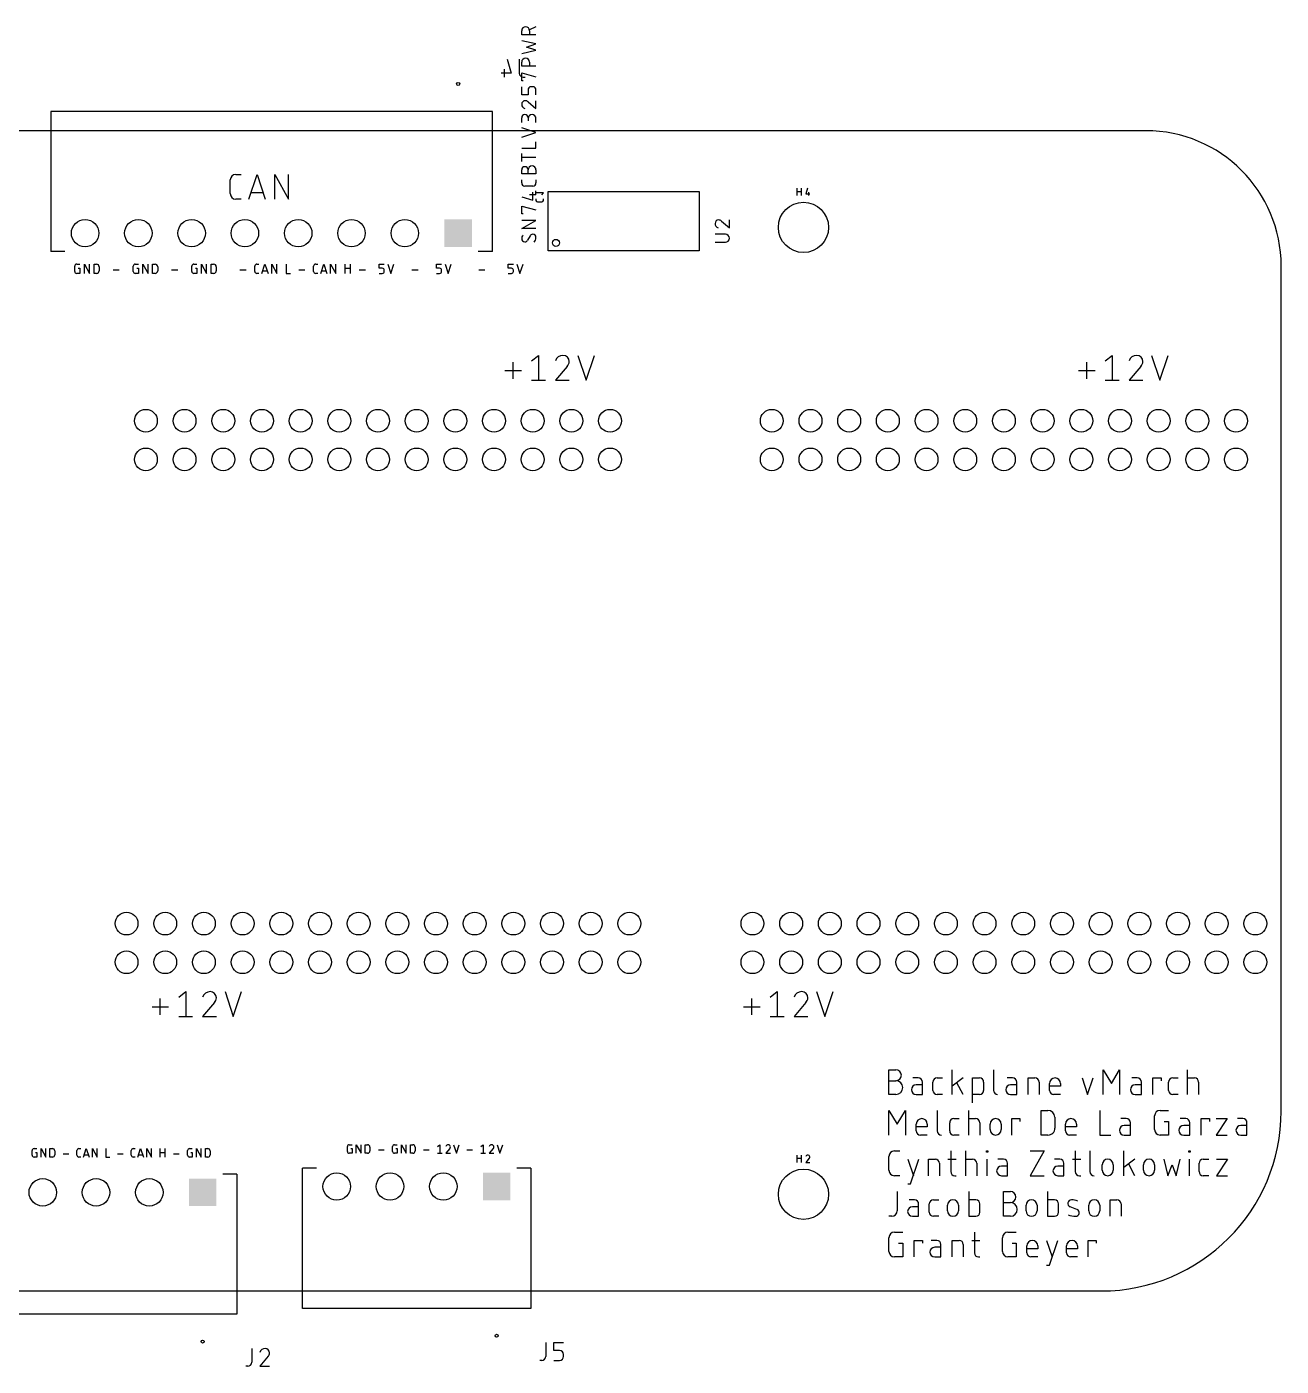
# Model space of a CAD drawing. Extents: x -4 to 139, y -5 to 84.
# Drawn here: x 57 to 139.3, y -4.9 to 83 of the extents above; entities that cross this region are included whole.
import ezdxf

# ---------------------------------------------------------------- set-up
doc = ezdxf.new("R2010")
doc.units = 0
for name, color, linetype in [('17', 110, 'CONTINUOUS'), ('20', 31, 'CONTINUOUS'), ('21', 253, 'CONTINUOUS'), ('22', 253, 'CONTINUOUS'), ('25', 253, 'CONTINUOUS'), ('26', 253, 'CONTINUOUS')]:
    doc.layers.add(name, color=color, linetype=linetype)

# ---------------------------------------------------------------- blocks, each defined once
blk = doc.blocks.new('SQUAREP')
blk.add_solid([(-0.5, -0.5), (0.5, -0.5), (-0.5, 0.5), (0.5, 0.5)])
blk = doc.blocks.new('ROUNDP')
blk.add_circle((0, 0), 0.5)

msp = doc.modelspace()

# ---------------------------------------------------------------- linework, layer by layer
at = {"layer": '20'}
for p, q in [((130.429, 76.2), (9.779, 76.2)), ((139.319, 11.811), (139.319, 67.31)), ((10.795, 0), (127.508, 0))]:
    msp.add_line(p, q, dxfattribs=at)
for centre in [(107.95, 69.85), (107.95, 6.35)]:
    msp.add_circle(centre, 1.651, dxfattribs=at)
for centre, radius, start, end in [((130.429, 67.31), 8.89, 0, 90), ((127.508, 11.811), 11.811, 270, 0)]:
    msp.add_arc(centre, radius, start, end, dxfattribs=at)
at = {"layer": '21'}
for p, q in [((91.194, 68.314), (91.194, 72.214)), ((91.194, 72.214), (101.094, 72.214)), ((101.094, 72.214), (101.094, 68.314)), ((101.094, 68.314), (91.194, 68.314)), ((75.05, -1.142), (75.05, 8.058)), ((75.98, 8.058), (75.05, 8.058)), ((90.05, 8.058), (89.12, 8.058)), ((90.05, 8.058), (90.05, -1.142)), ((70.746, 7.677), (69.816, 7.677)), ((70.746, 7.677), (70.746, -1.523)), ((70.746, -1.523), (55.746, -1.523)), ((90.05, -1.142), (75.05, -1.142))]:
    msp.add_line(p, q, dxfattribs=at)
for centre, radius in [((91.694, 68.834), 0.23), ((68.496, -3.323), 0.1), ((87.8, -2.942), 0.1)]:
    msp.add_circle(centre, radius, dxfattribs=at)
at = {"layer": '22'}
for p, q in [((58.525, 77.469), (58.525, 68.269)), ((87.525, 77.469), (58.525, 77.469)), ((87.525, 68.269), (87.525, 77.469)), ((59.455, 68.269), (58.525, 68.269)), ((87.525, 68.269), (86.595, 68.269))]:
    msp.add_line(p, q, dxfattribs=at)
msp.add_circle((85.275, 79.269), 0.1, dxfattribs=at)
at = {"layer": '25'}
for p, q in [((89.4461, 82.5023), (89.4461, 82.7634)), ((90.3859, 83.0244), (89.9682, 82.8156)), ((89.9682, 82.7634), (89.9682, 82.5023)), ((90.3859, 82.5023), (89.4461, 82.5023)), ((90.3859, 81.8997), (89.4461, 82.1086)), ((89.7594, 81.6909), (90.3859, 81.8997)), ((89.4461, 81.2732), (90.3859, 81.482)), ((90.3859, 81.482), (89.7594, 81.6909)), ((89.4461, 80.4371), (89.4461, 80.6981)), ((90.3859, 80.4371), (89.4461, 80.4371)), ((89.9682, 80.6981), (89.9682, 80.4371)), ((89.4461, 79.4791), (89.4461, 80.0012)), ((89.4461, 80.0012), (90.3859, 79.7401)), ((89.5505, 79.4791), (89.4461, 79.4791)), ((89.4461, 78.5647), (89.4461, 79.0868)), ((89.8638, 78.5647), (89.4461, 78.5647)), ((89.8638, 78.878), (89.8638, 78.5647)), ((90.1771, 79.0868), (90.0726, 79.0868)), ((90.3859, 78.5647), (90.3859, 78.878)), ((89.8638, 78.0941), (90.3859, 77.6503)), ((90.3859, 77.6503), (90.3859, 78.1724)), ((89.4461, 76.7359), (89.4461, 77.0492)), ((89.8638, 77.0492), (89.8638, 76.8403)), ((90.3859, 76.7359), (90.3859, 76.997)), ((90.3859, 76.0826), (89.4461, 76.3958)), ((89.4461, 75.7693), (90.3859, 76.0826)), ((89.4461, 75.0613), (90.3859, 75.0613)), ((90.3859, 75.0613), (90.3859, 75.479)), ((89.4461, 74.1756), (89.4461, 74.6977)), ((90.3859, 74.4367), (89.4461, 74.4367)), ((70.6712, 73.3298), (71.0325, 73.3298)), ((71.5262, 71.7042), (72.0681, 73.3298)), ((72.0681, 73.3298), (72.61, 71.7042)), ((73.2318, 71.7042), (73.2318, 73.3298)), ((73.2318, 73.3298), (74.1349, 71.7042)), ((74.1349, 71.7042), (74.1349, 73.3298)), ((89.4461, 73.3658), (89.4461, 73.6268)), ((90.3859, 73.3658), (89.4461, 73.3658)), ((89.8638, 73.3658), (89.8638, 73.6268)), ((90.3859, 73.6268), (90.3859, 73.3658)), ((70.31, 72.0654), (70.31, 72.9686)), ((89.4461, 72.7664), (89.4461, 72.9753)), ((90.1771, 72.5576), (89.6549, 72.5576)), ((90.1771, 71.6458), (90.1771, 72.1679)), ((90.3859, 72.9753), (90.3859, 72.7664)), ((107.5325, 71.9455), (107.5325, 72.4281)), ((107.5325, 71.9455), (107.5325, 72.4281)), ((107.5325, 72.2136), (107.8006, 72.2136)), ((107.5325, 72.2136), (107.8006, 72.2136)), ((107.8006, 72.4281), (107.8006, 71.9455)), ((107.8006, 72.4281), (107.8006, 71.9455)), ((108.2067, 72.4281), (108.0994, 72.0527)), ((108.2067, 72.4281), (108.0994, 72.0527)), ((108.2871, 72.16), (108.2871, 71.9455)), ((108.2871, 72.16), (108.2871, 71.9455)), ((71.0325, 71.7042), (70.6712, 71.7042)), ((72.4745, 72.1106), (71.6617, 72.1106)), ((89.4461, 71.8546), (90.1771, 71.6458)), ((89.4461, 70.7314), (89.4461, 71.2535)), ((89.4461, 71.2535), (90.3859, 70.9924)), ((89.9682, 72.0112), (90.3859, 72.0112)), ((108.0994, 72.0527), (108.3675, 72.0527)), ((108.0994, 72.0527), (108.3675, 72.0527)), ((89.5505, 70.7314), (89.4461, 70.7314)), ((89.4461, 69.7865), (90.3859, 70.3086)), ((90.3859, 70.3086), (89.4461, 70.3086)), ((90.3859, 69.7865), (89.4461, 69.7865)), ((102.5638, 70.2608), (103.0859, 69.817)), ((103.0859, 69.817), (103.0859, 70.3391)), ((89.9943, 69.2898), (89.8377, 69.0026)), ((102.8248, 69.3942), (102.1461, 69.3942)), ((102.1461, 68.8721), (102.8248, 68.8721)), ((60.0964, 66.9629), (60.0964, 67.3015)), ((60.2319, 67.437), (60.4351, 67.437)), ((60.3335, 67.1661), (60.4351, 67.1661)), ((60.4351, 67.1661), (60.4351, 66.8274)), ((60.7304, 66.8274), (60.7304, 67.437)), ((60.7304, 67.437), (61.0691, 66.8274)), ((61.0691, 66.8274), (61.0691, 67.437)), ((61.3644, 66.8274), (61.3644, 67.437)), ((61.3644, 67.437), (61.5337, 67.437)), ((61.703, 67.2677), (61.703, 66.9967)), ((62.6183, 67.0645), (63.0247, 67.0645)), ((63.9399, 66.9629), (63.9399, 67.3015)), ((64.0754, 67.437), (64.2786, 67.437)), ((64.177, 67.1661), (64.2786, 67.1661)), ((64.2786, 67.1661), (64.2786, 66.8274)), ((64.5739, 66.8274), (64.5739, 67.437)), ((64.5739, 67.437), (64.9126, 66.8274)), ((64.9126, 66.8274), (64.9126, 67.437)), ((65.2079, 66.8274), (65.2079, 67.437)), ((65.2079, 67.437), (65.3772, 67.437)), ((65.5465, 67.2677), (65.5465, 66.9967)), ((66.4618, 67.0645), (66.8682, 67.0645)), ((67.7834, 66.9629), (67.7834, 67.3015)), ((67.9189, 67.437), (68.1221, 67.437)), ((68.0205, 67.1661), (68.1221, 67.1661)), ((68.1221, 67.1661), (68.1221, 66.8274)), ((68.4174, 66.8274), (68.4174, 67.437)), ((68.4174, 67.437), (68.7561, 66.8274)), ((68.7561, 66.8274), (68.7561, 67.437)), ((69.0514, 66.8274), (69.0514, 67.437)), ((69.0514, 67.437), (69.2207, 67.437)), ((69.3901, 67.2677), (69.3901, 66.9967)), ((70.9393, 67.0645), (71.3457, 67.0645)), ((71.9224, 66.9629), (71.9224, 67.3015)), ((72.0579, 67.437), (72.1933, 67.437)), ((72.3855, 66.8274), (72.5887, 67.437)), ((72.7411, 66.9798), (72.4363, 66.9798)), ((72.5887, 67.437), (72.7919, 66.8274)), ((73.0336, 66.8274), (73.0336, 67.437)), ((73.0336, 67.437), (73.3722, 66.8274)), ((73.3722, 66.8274), (73.3722, 67.437)), ((73.9857, 67.437), (73.9857, 66.8274)), ((74.8026, 67.0645), (75.209, 67.0645)), ((75.7857, 66.9629), (75.7857, 67.3015)), ((75.9212, 67.437), (76.0567, 67.437)), ((76.2488, 66.8274), (76.452, 67.437)), ((76.6044, 66.9798), (76.2996, 66.9798)), ((76.452, 67.437), (76.6552, 66.8274)), ((76.8969, 66.8274), (76.8969, 67.437)), ((76.8969, 67.437), (77.2356, 66.8274)), ((77.2356, 66.8274), (77.2356, 67.437)), ((77.8479, 66.8274), (77.8479, 67.437)), ((77.8479, 67.1661), (78.1865, 67.1661)), ((78.1865, 67.437), (78.1865, 66.8274)), ((78.7848, 67.0645), (79.1912, 67.0645)), ((80.0866, 67.1661), (80.0866, 67.437)), ((80.0866, 67.437), (80.4253, 67.437)), ((80.2898, 67.1661), (80.0866, 67.1661)), ((80.4253, 66.9629), (80.4253, 67.0306)), ((80.6471, 67.437), (80.8503, 66.8274)), ((80.8503, 66.8274), (81.0535, 67.437)), ((82.232, 67.0645), (82.6384, 67.0645)), ((83.8508, 67.1661), (83.8508, 67.437)), ((83.8508, 67.437), (84.1895, 67.437)), ((84.054, 67.1661), (83.8508, 67.1661)), ((84.1895, 66.9629), (84.1895, 67.0306)), ((84.4113, 67.437), (84.6145, 66.8274)), ((84.6145, 66.8274), (84.8177, 67.437)), ((86.6303, 67.0645), (87.0367, 67.0645)), ((88.5661, 67.1661), (88.5661, 67.437)), ((88.5661, 67.437), (88.9047, 67.437)), ((88.7693, 67.1661), (88.5661, 67.1661)), ((88.9047, 66.9629), (88.9047, 67.0306)), ((89.1265, 67.437), (89.3297, 66.8274)), ((89.3297, 66.8274), (89.5329, 67.437)), ((60.4351, 66.8274), (60.2319, 66.8274)), ((61.5337, 66.8274), (61.3644, 66.8274)), ((64.2786, 66.8274), (64.0754, 66.8274)), ((65.3772, 66.8274), (65.2079, 66.8274)), ((68.1221, 66.8274), (67.9189, 66.8274)), ((69.2207, 66.8274), (69.0514, 66.8274)), ((72.1933, 66.8274), (72.0579, 66.8274)), ((73.9857, 66.8274), (74.2566, 66.8274)), ((76.0567, 66.8274), (75.9212, 66.8274)), ((80.0866, 66.8274), (80.2898, 66.8274)), ((83.8508, 66.8274), (84.054, 66.8274)), ((88.5661, 66.8274), (88.7693, 66.8274)), ((88.8831, 59.9073), (88.8831, 60.991)), ((90.0988, 61.0814), (90.5504, 61.4426)), ((90.5504, 61.4426), (90.5504, 59.817)), ((92.4296, 60.7201), (91.662, 59.817)), ((93.1348, 61.4426), (93.6766, 59.817)), ((93.6766, 59.817), (94.2185, 61.4426)), ((126.5513, 59.9073), (126.5513, 60.991)), ((127.767, 61.0814), (128.2186, 61.4426)), ((128.2186, 61.4426), (128.2186, 59.817)), ((130.0978, 60.7201), (129.3302, 59.817)), ((130.803, 61.4426), (131.3448, 59.817)), ((131.3448, 59.817), (131.8867, 61.4426)), ((88.3412, 60.4492), (89.4249, 60.4492)), ((126.0094, 60.4492), (127.0931, 60.4492)), ((90.0988, 59.817), (91.002, 59.817)), ((91.662, 59.817), (92.5651, 59.817)), ((127.767, 59.817), (128.6702, 59.817)), ((129.3302, 59.817), (130.2333, 59.817)), ((66.934, 19.2984), (67.3856, 19.6596)), ((67.3856, 19.6596), (67.3856, 18.034)), ((69.97, 19.6596), (70.5118, 18.034)), ((70.5118, 18.034), (71.0537, 19.6596)), ((105.7706, 19.2984), (106.2222, 19.6596)), ((106.2222, 19.6596), (106.2222, 18.034)), ((108.8066, 19.6596), (109.3484, 18.034)), ((109.3484, 18.034), (109.8903, 19.6596)), ((65.1764, 18.6662), (66.2601, 18.6662)), ((65.7183, 18.1243), (65.7183, 19.208)), ((69.2648, 18.9371), (68.4972, 18.034)), ((104.013, 18.6662), (105.0967, 18.6662)), ((104.5549, 18.1243), (104.5549, 19.208)), ((108.1014, 18.9371), (107.3338, 18.034)), ((66.934, 18.034), (67.8372, 18.034)), ((68.4972, 18.034), (69.4003, 18.034)), ((105.7706, 18.034), (106.6737, 18.034)), ((107.3338, 18.034), (108.2369, 18.034)), ((113.5634, 12.9032), (113.5634, 14.5288)), ((113.5634, 14.5288), (114.015, 14.5288)), ((117.7136, 12.9032), (117.7136, 14.5288)), ((120.4298, 14.5288), (120.4298, 13.1741)), ((127.6243, 12.9032), (127.6243, 14.5288)), ((127.6243, 14.5288), (128.1662, 13.6257)), ((128.1662, 13.6257), (128.708, 14.5288)), ((128.708, 14.5288), (128.708, 12.9032)), ((133.1716, 12.9032), (133.1716, 14.5288)), ((113.5634, 13.8063), (114.015, 13.8063)), ((115.4837, 13.9869), (115.1224, 13.9869)), ((115.7546, 13.5354), (115.3482, 13.5354)), ((115.7546, 12.9032), (115.7546, 13.716)), ((116.448, 13.1741), (116.448, 13.716)), ((116.7189, 13.9869), (117.0802, 13.9869)), ((118.4361, 13.9869), (117.7136, 13.4451)), ((118.4361, 12.9032), (118.0297, 13.6708)), ((119.0588, 12.3613), (119.0588, 13.9869)), ((119.0588, 13.9869), (119.5103, 13.9869)), ((119.7813, 13.716), (119.7813, 13.1741)), ((121.684, 13.9869), (121.3228, 13.9869)), ((121.955, 13.5354), (121.5486, 13.5354)), ((121.955, 12.9032), (121.955, 13.716)), ((122.6987, 12.9032), (122.6987, 13.9869)), ((122.6987, 13.9869), (123.1503, 13.9869)), ((123.4212, 13.716), (123.4212, 12.9032)), ((124.1055, 13.1741), (124.1055, 13.6257)), ((124.828, 13.4451), (124.1055, 13.4451)), ((124.828, 13.6257), (124.828, 13.4451)), ((126.2418, 13.9869), (126.603, 12.9032)), ((126.603, 12.9032), (126.9643, 13.9869)), ((129.8644, 13.9869), (129.5031, 13.9869)), ((130.1353, 13.5354), (129.7289, 13.5354)), ((130.1353, 12.9032), (130.1353, 13.716)), ((130.8875, 12.9032), (130.8875, 13.9869)), ((130.8875, 13.9869), (131.4294, 13.9869)), ((131.4294, 13.9869), (131.4294, 13.8063)), ((131.9229, 13.1741), (131.9229, 13.716)), ((132.1938, 13.9869), (132.5551, 13.9869)), ((133.1716, 13.9869), (133.6232, 13.9869)), ((133.8941, 13.716), (133.8941, 12.9032)), ((114.015, 12.9032), (113.5634, 12.9032)), ((115.3482, 12.9032), (115.7546, 12.9032)), ((117.0802, 12.9032), (116.7189, 12.9032)), ((119.5103, 12.9032), (119.0588, 12.9032)), ((121.5486, 12.9032), (121.955, 12.9032)), ((124.828, 12.9032), (124.3765, 12.9032)), ((129.7289, 12.9032), (130.1353, 12.9032)), ((132.5551, 12.9032), (132.1938, 12.9032)), ((113.5634, 10.2362), (113.5634, 11.8618)), ((113.5634, 11.8618), (114.1053, 10.9587)), ((114.1053, 10.9587), (114.6471, 11.8618)), ((114.6471, 11.8618), (114.6471, 10.2362)), ((116.7376, 11.8618), (116.7376, 10.5071)), ((118.7981, 10.2362), (118.7981, 11.8618)), ((123.5535, 10.2362), (123.5535, 11.8618)), ((123.5535, 11.8618), (124.005, 11.8618)), ((127.4122, 11.8618), (127.4122, 10.2362)), ((131.0044, 10.5974), (131.0044, 11.5006)), ((131.3656, 11.8618), (131.9075, 11.8618)), ((115.3593, 10.5071), (115.3593, 10.9587)), ((116.0817, 10.7781), (115.3593, 10.7781)), ((116.0817, 10.9587), (116.0817, 10.7781)), ((117.5494, 10.5071), (117.5494, 11.049)), ((117.8203, 11.3199), (118.1816, 11.3199)), ((118.7981, 11.3199), (119.2497, 11.3199)), ((119.5206, 11.049), (119.5206, 10.2362)), ((120.2049, 10.5974), (120.2049, 10.9587)), ((120.9274, 10.9587), (120.9274, 10.5974)), ((121.6202, 10.2362), (121.6202, 11.3199)), ((121.6202, 11.3199), (122.1621, 11.3199)), ((122.1621, 11.3199), (122.1621, 11.1393)), ((124.4566, 11.4102), (124.4566, 10.6878)), ((125.1548, 10.5071), (125.1548, 10.9587)), ((125.8773, 10.7781), (125.1548, 10.7781)), ((125.8773, 10.9587), (125.8773, 10.7781)), ((129.1421, 11.3199), (128.7809, 11.3199)), ((129.4131, 10.8684), (129.0067, 10.8684)), ((129.4131, 10.2362), (129.4131, 11.049)), ((131.6365, 11.1393), (131.9075, 11.1393)), ((131.9075, 11.1393), (131.9075, 10.2362)), ((133.0499, 11.3199), (132.6887, 11.3199)), ((133.3209, 10.8684), (132.9145, 10.8684)), ((133.3209, 10.2362), (133.3209, 11.049)), ((134.0731, 10.2362), (134.0731, 11.3199)), ((134.0731, 11.3199), (134.615, 11.3199)), ((134.615, 11.3199), (134.615, 11.1393)), ((135.0546, 11.3199), (135.7771, 11.3199)), ((135.7771, 11.3199), (135.0546, 10.2362)), ((136.8014, 11.3199), (136.4402, 11.3199)), ((137.0723, 10.8684), (136.6659, 10.8684)), ((137.0723, 10.2362), (137.0723, 11.049)), ((116.0817, 10.2362), (115.6302, 10.2362)), ((118.1816, 10.2362), (117.8203, 10.2362)), ((124.005, 10.2362), (123.5535, 10.2362)), ((125.8773, 10.2362), (125.4258, 10.2362)), ((127.4122, 10.2362), (128.1347, 10.2362)), ((129.0067, 10.2362), (129.4131, 10.2362)), ((131.9075, 10.2362), (131.3656, 10.2362)), ((132.9145, 10.2362), (133.3209, 10.2362)), ((135.0546, 10.2362), (135.7771, 10.2362)), ((136.6659, 10.2362), (137.0723, 10.2362)), ((57.3024, 8.9126), (57.3024, 9.223)), ((57.4266, 9.3472), (57.6128, 9.3472)), ((57.5197, 9.0988), (57.6128, 9.0988)), ((57.6128, 9.0988), (57.6128, 8.7884)), ((57.8876, 8.7884), (57.8876, 9.3472)), ((57.8876, 9.3472), (58.1981, 8.7884)), ((58.1981, 8.7884), (58.1981, 9.3472)), ((58.4728, 8.7884), (58.4728, 9.3472)), ((58.4728, 9.3472), (58.628, 9.3472)), ((58.7833, 9.192), (58.7833, 8.9436)), ((59.3379, 9.0057), (59.7104, 9.0057)), ((60.2451, 8.9126), (60.2451, 9.223)), ((60.3693, 9.3472), (60.4935, 9.3472)), ((60.6729, 8.7884), (60.8592, 9.3472)), ((60.9989, 8.9281), (60.7195, 8.9281)), ((60.8592, 9.3472), (61.0454, 8.7884)), ((61.2709, 8.7884), (61.2709, 9.3472)), ((61.2709, 9.3472), (61.5813, 8.7884)), ((61.5813, 8.7884), (61.5813, 9.3472)), ((62.1498, 9.3472), (62.1498, 8.7884)), ((62.904, 9.0057), (63.2765, 9.0057)), ((63.8112, 8.9126), (63.8112, 9.223)), ((63.9354, 9.3472), (64.0596, 9.3472)), ((64.239, 8.7884), (64.4253, 9.3472)), ((64.565, 8.9281), (64.2856, 8.9281)), ((64.4253, 9.3472), (64.6115, 8.7884)), ((64.837, 8.7884), (64.837, 9.3472)), ((64.837, 9.3472), (65.1474, 8.7884)), ((65.1474, 8.7884), (65.1474, 9.3472)), ((65.7148, 8.7884), (65.7148, 9.3472)), ((65.7148, 9.0988), (66.0252, 9.0988)), ((66.0252, 9.3472), (66.0252, 8.7884)), ((66.5799, 9.0057), (66.9524, 9.0057)), ((67.507, 8.9126), (67.507, 9.223)), ((67.6312, 9.3472), (67.8175, 9.3472)), ((67.7243, 9.0988), (67.8175, 9.0988)), ((67.8175, 9.0988), (67.8175, 8.7884)), ((68.0922, 8.7884), (68.0922, 9.3472)), ((68.0922, 9.3472), (68.4027, 8.7884)), ((68.4027, 8.7884), (68.4027, 9.3472)), ((68.6774, 8.7884), (68.6774, 9.3472)), ((68.6774, 9.3472), (68.8327, 9.3472)), ((68.9879, 9.192), (68.9879, 8.9436)), ((78.0034, 9.1666), (78.0034, 9.477)), ((78.1276, 9.6012), (78.3138, 9.6012)), ((78.3138, 9.0424), (78.1276, 9.0424)), ((78.2207, 9.3528), (78.3138, 9.3528)), ((78.3138, 9.3528), (78.3138, 9.0424)), ((78.5886, 9.0424), (78.5886, 9.6012)), ((78.5886, 9.6012), (78.8991, 9.0424)), ((78.8991, 9.0424), (78.8991, 9.6012)), ((79.1738, 9.0424), (79.1738, 9.6012)), ((79.1738, 9.6012), (79.329, 9.6012)), ((79.329, 9.0424), (79.1738, 9.0424)), ((79.4843, 9.446), (79.4843, 9.1976)), ((80.0389, 9.2597), (80.4114, 9.2597)), ((80.966, 9.1666), (80.966, 9.477)), ((81.0902, 9.6012), (81.2765, 9.6012)), ((81.2765, 9.0424), (81.0902, 9.0424)), ((81.1833, 9.3528), (81.2765, 9.3528)), ((81.2765, 9.3528), (81.2765, 9.0424)), ((81.5512, 9.0424), (81.5512, 9.6012)), ((81.5512, 9.6012), (81.8617, 9.0424)), ((81.8617, 9.0424), (81.8617, 9.6012)), ((82.1365, 9.0424), (82.1365, 9.6012)), ((82.1365, 9.6012), (82.2917, 9.6012)), ((82.2917, 9.0424), (82.1365, 9.0424)), ((82.4469, 9.446), (82.4469, 9.1976)), ((83.0015, 9.2597), (83.374, 9.2597)), ((83.9104, 9.477), (84.0656, 9.6012)), ((83.9104, 9.0424), (84.2208, 9.0424)), ((84.0656, 9.6012), (84.0656, 9.0424)), ((84.7229, 9.3528), (84.459, 9.0424)), ((84.459, 9.0424), (84.7695, 9.0424)), ((84.9766, 9.6012), (85.1629, 9.0424)), ((85.1629, 9.0424), (85.3491, 9.6012)), ((85.8544, 9.2597), (86.227, 9.2597)), ((86.7633, 9.477), (86.9185, 9.6012)), ((86.7633, 9.0424), (87.0737, 9.0424)), ((86.9185, 9.6012), (86.9185, 9.0424)), ((87.5758, 9.3528), (87.3119, 9.0424)), ((87.3119, 9.0424), (87.6224, 9.0424)), ((87.8295, 9.6012), (88.0158, 9.0424)), ((88.0158, 9.0424), (88.202, 9.6012)), ((107.5325, 8.4455), (107.5325, 8.9281)), ((107.5325, 8.4455), (107.5325, 8.9281)), ((107.8006, 8.9281), (107.8006, 8.4455)), ((107.8006, 8.9281), (107.8006, 8.4455)), ((113.5634, 7.9304), (113.5634, 8.8336)), ((113.9246, 9.1948), (114.2859, 9.1948)), ((117.6164, 9.1948), (117.6164, 7.8401)), ((118.6075, 7.5692), (118.6075, 9.1948)), ((119.9657, 9.1045), (119.9657, 9.1948)), ((119.9657, 9.1948), (120.056, 9.1948)), ((120.056, 9.1045), (119.9657, 9.1045)), ((120.056, 9.1948), (120.056, 9.1045)), ((122.8419, 9.1948), (123.745, 9.1948)), ((123.745, 9.1948), (122.8419, 7.5692)), ((125.7967, 9.1948), (125.7967, 7.8401)), ((126.7595, 9.1948), (126.7595, 7.8401)), ((128.9931, 7.5692), (128.9931, 9.1948)), ((133.2522, 9.1045), (133.2522, 9.1948)), ((133.2522, 9.1948), (133.3426, 9.1948)), ((133.3426, 9.1045), (133.2522, 9.1045)), ((133.3426, 9.1948), (133.3426, 9.1045)), ((57.6128, 8.7884), (57.4266, 8.7884)), ((58.628, 8.7884), (58.4728, 8.7884)), ((60.4935, 8.7884), (60.3693, 8.7884)), ((62.1498, 8.7884), (62.3981, 8.7884)), ((64.0596, 8.7884), (63.9354, 8.7884)), ((67.8175, 8.7884), (67.6312, 8.7884)), ((68.8327, 8.7884), (68.6774, 8.7884)), ((107.5325, 8.7136), (107.8006, 8.7136)), ((107.5325, 8.7136), (107.8006, 8.7136)), ((108.3273, 8.7136), (108.0994, 8.4455)), ((108.3273, 8.7136), (108.0994, 8.4455)), ((108.0994, 8.4455), (108.3675, 8.4455)), ((108.0994, 8.4455), (108.3675, 8.4455)), ((114.8039, 8.6529), (115.1652, 7.5692)), ((114.9846, 7.0273), (115.5264, 8.6529)), ((116.1587, 7.5692), (116.1587, 8.6529)), ((116.1587, 8.6529), (116.6102, 8.6529)), ((116.8811, 8.382), (116.8811, 7.5692)), ((117.4357, 8.6529), (117.9776, 8.6529)), ((118.6075, 8.6529), (119.0591, 8.6529)), ((119.33, 8.382), (119.33, 7.5692)), ((120.0109, 7.5692), (120.0109, 8.6529)), ((121.0838, 8.6529), (120.7226, 8.6529)), ((121.3548, 8.2014), (120.9484, 8.2014)), ((121.3548, 7.5692), (121.3548, 8.382)), ((124.7832, 8.6529), (124.422, 8.6529)), ((125.0541, 8.2014), (124.6477, 8.2014)), ((125.0541, 7.5692), (125.0541, 8.382)), ((125.6161, 8.6529), (126.1579, 8.6529)), ((127.5694, 7.9304), (127.5694, 8.2917)), ((128.2919, 8.2917), (128.2919, 7.9304)), ((129.7156, 8.6529), (128.9931, 8.1111)), ((129.7156, 7.5692), (129.3092, 8.3368)), ((130.2788, 7.9304), (130.2788, 8.2917)), ((131.0013, 8.2917), (131.0013, 7.9304)), ((131.6092, 8.6529), (131.8802, 7.5692)), ((131.8802, 7.5692), (132.1511, 8.2917)), ((132.1511, 8.2917), (132.422, 7.5692)), ((132.422, 7.5692), (132.693, 8.6529)), ((133.2974, 7.5692), (133.2974, 8.6529)), ((133.9279, 7.8401), (133.9279, 8.382)), ((134.1988, 8.6529), (134.5601, 8.6529)), ((135.0724, 8.6529), (135.7949, 8.6529)), ((135.7949, 8.6529), (135.0724, 7.5692)), ((114.2859, 7.5692), (113.9246, 7.5692)), ((117.8873, 7.5692), (117.9776, 7.5692)), ((120.9484, 7.5692), (121.3548, 7.5692)), ((122.8419, 7.5692), (123.745, 7.5692)), ((124.6477, 7.5692), (125.0541, 7.5692)), ((126.0676, 7.5692), (126.1579, 7.5692)), ((134.5601, 7.5692), (134.1988, 7.5692)), ((135.0724, 7.5692), (135.7949, 7.5692)), ((114.1053, 6.5278), (114.1053, 5.2634)), ((114.8039, 7.0273), (114.9846, 7.0273)), ((118.8174, 6.5278), (118.8174, 4.9022)), ((121.0856, 4.9022), (121.0856, 6.5278)), ((121.0856, 6.5278), (121.5371, 6.5278)), ((123.9757, 6.5278), (123.9757, 4.9022)), ((115.2423, 5.9859), (114.8811, 5.9859)), ((115.5132, 5.5344), (115.1068, 5.5344)), ((115.5132, 4.9022), (115.5132, 5.715)), ((116.2066, 5.1731), (116.2066, 5.715)), ((116.4776, 5.9859), (116.8388, 5.9859)), ((117.4033, 5.2634), (117.4033, 5.6247)), ((118.1258, 5.6247), (118.1258, 5.2634)), ((119.269, 5.9859), (118.8174, 5.9859)), ((119.5399, 5.1731), (119.5399, 5.715)), ((121.0856, 5.8053), (121.5371, 5.8053)), ((122.5616, 5.2634), (122.5616, 5.6247)), ((123.2841, 5.6247), (123.2841, 5.2634)), ((124.4273, 5.9859), (123.9757, 5.9859)), ((124.6982, 5.1731), (124.6982, 5.715)), ((125.9101, 5.3538), (125.4586, 5.5344)), ((126.6778, 5.2634), (126.6778, 5.6247)), ((127.4003, 5.6247), (127.4003, 5.2634)), ((128.0846, 4.9022), (128.0846, 5.9859)), ((128.0846, 5.9859), (128.5362, 5.9859)), ((128.8071, 5.715), (128.8071, 4.9022)), ((113.744, 4.9022), (113.5634, 4.9022)), ((115.1068, 4.9022), (115.5132, 4.9022)), ((116.8388, 4.9022), (116.4776, 4.9022)), ((118.8174, 4.9022), (119.269, 4.9022)), ((121.5371, 4.9022), (121.0856, 4.9022)), ((123.9757, 4.9022), (124.4273, 4.9022)), ((113.9246, 3.8608), (114.4665, 3.8608)), ((119.1755, 3.8608), (119.1755, 2.5061)), ((121.3755, 3.8608), (121.9174, 3.8608)), ((113.5634, 2.5964), (113.5634, 3.4996)), ((114.1956, 3.1383), (114.4665, 3.1383)), ((114.4665, 3.1383), (114.4665, 2.2352)), ((115.2253, 2.2352), (115.2253, 3.3189)), ((115.2253, 3.3189), (115.7672, 3.3189)), ((115.7672, 3.3189), (115.7672, 3.1383)), ((116.7031, 3.3189), (116.3419, 3.3189)), ((116.9741, 2.8674), (116.5677, 2.8674)), ((116.9741, 2.2352), (116.9741, 3.048)), ((117.7178, 2.2352), (117.7178, 3.3189)), ((117.7178, 3.3189), (118.1694, 3.3189)), ((118.4403, 3.048), (118.4403, 2.2352)), ((118.9949, 3.3189), (119.5368, 3.3189)), ((121.0143, 2.5964), (121.0143, 3.4996)), ((121.6465, 3.1383), (121.9174, 3.1383)), ((121.9174, 3.1383), (121.9174, 2.2352)), ((122.6156, 2.5061), (122.6156, 2.9577)), ((123.3381, 2.7771), (122.6156, 2.7771)), ((123.3381, 2.9577), (123.3381, 2.7771)), ((123.9182, 3.3189), (124.2795, 2.2352)), ((124.0988, 1.6933), (124.6407, 3.3189)), ((125.2208, 2.5061), (125.2208, 2.9577)), ((125.9433, 2.7771), (125.2208, 2.7771)), ((125.9433, 2.9577), (125.9433, 2.7771)), ((126.6361, 2.2352), (126.6361, 3.3189)), ((126.6361, 3.3189), (127.178, 3.3189)), ((127.178, 3.3189), (127.178, 3.1383)), ((114.4665, 2.2352), (113.9246, 2.2352)), ((116.5677, 2.2352), (116.9741, 2.2352)), ((119.4465, 2.2352), (119.5368, 2.2352)), ((121.9174, 2.2352), (121.3755, 2.2352)), ((123.3381, 2.2352), (122.8865, 2.2352)), ((125.9433, 2.2352), (125.4917, 2.2352)), ((123.9182, 1.6933), (124.0988, 1.6933)), ((91.0228, -3.3928), (91.0228, -4.3016)), ((91.5501, -3.9121), (91.5501, -3.3928)), ((91.5501, -3.3928), (92.1992, -3.3928)), ((71.7188, -3.7738), (71.7188, -4.6826)), ((72.7978, -4.2931), (72.2461, -4.9422)), ((91.9396, -3.9121), (91.5501, -3.9121)), ((92.1992, -4.3016), (92.1992, -4.1717)), ((71.4591, -4.9422), (71.3293, -4.9422)), ((72.2461, -4.9422), (72.8952, -4.9422)), ((90.7631, -4.5612), (90.6333, -4.5612)), ((91.5501, -4.5612), (91.9396, -4.5612))]:
    msp.add_line(p, q, dxfattribs=at)
for centre, radius, start, end in [((89.7072, 82.7634), 0.2611, 0, 180), ((89.7072, 80.6981), 0.2611, 0, 180), ((90.0726, 78.878), 0.2088, 90, 180), ((90.1771, 78.878), 0.2088, 0, 90), ((89.681, 77.9375), 0.235, 90, 180), ((89.7479, 77.9375), 0.3018, 180.0002, 252.0556), ((89.681, 77.9201), 0.2524, 43.6037, 90.0001), ((89.6549, 77.0492), 0.2088, 0, 180), ((90.1248, 76.997), 0.2611, 0, 180), ((70.6712, 72.9686), 0.3612, 90.0005, 180), ((89.6549, 73.6268), 0.2088, 0, 180), ((90.1248, 73.6268), 0.2611, 0, 180), ((89.6549, 72.7664), 0.2089, 180.0017, 270), ((90.1771, 72.7664), 0.2088, 270, 0), ((70.6712, 72.0654), 0.3612, 180, 270), ((102.3811, 70.1041), 0.235, 90, 180), ((102.4479, 70.1041), 0.3018, 180.0002, 252.0556), ((102.3811, 70.0867), 0.2524, 43.6037, 90.0001), ((89.8377, 69.1071), 0.3916, 143.1292, 180), ((89.6549, 69.1071), 0.2088, 180, 270), ((89.6549, 69.1103), 0.2121, 269.9997, 329.4903), ((90.1771, 69.1821), 0.2121, 90.0001, 149.4899), ((90.1771, 69.1854), 0.2088, 0, 90), ((89.9447, 69.1854), 0.4412, 314.7611, 359.9999), ((102.8248, 69.1332), 0.2611, 270, 90), ((60.2319, 67.3015), 0.1355, 90.0013, 180), ((60.2319, 66.9629), 0.1355, 180, 270), ((61.5337, 67.2677), 0.1693, 0, 90), ((61.5337, 66.9967), 0.1693, 270, 0), ((64.0754, 67.3015), 0.1355, 90.0013, 180), ((64.0754, 66.9629), 0.1355, 180, 270), ((65.3772, 67.2677), 0.1693, 0, 90), ((65.3772, 66.9967), 0.1693, 270, 0), ((67.9189, 67.3015), 0.1355, 90.0013, 180), ((67.9189, 66.9629), 0.1355, 180, 270), ((69.2207, 67.2677), 0.1693, 0, 90), ((69.2207, 66.9967), 0.1693, 270, 0), ((72.0579, 67.3015), 0.1355, 90.0013, 180), ((72.0579, 66.9629), 0.1355, 180, 270), ((75.9212, 67.3015), 0.1355, 90.0013, 180), ((75.9212, 66.9629), 0.1355, 180, 270), ((80.2898, 67.0306), 0.1355, 0, 90), ((80.2898, 66.9629), 0.1355, 270, 0.0013), ((84.054, 67.0306), 0.1355, 0, 90), ((84.054, 66.9629), 0.1355, 270, 0.0013), ((88.7693, 67.0306), 0.1355, 0, 90), ((88.7693, 66.9629), 0.1355, 270, 0.0013), ((92.1587, 60.9205), 0.5221, 90.0001, 162.0549), ((92.1587, 61.0362), 0.4064, 0, 90), ((92.1286, 61.0362), 0.4365, 313.6036, 359.9997), ((129.8269, 60.9205), 0.5221, 90.0001, 162.0549), ((129.8269, 61.0362), 0.4064, 0, 90), ((129.7968, 61.0362), 0.4365, 313.6036, 359.9997), ((68.9939, 19.1375), 0.5221, 90.0001, 162.0549), ((68.9939, 19.2532), 0.4064, 0, 90), ((107.8305, 19.1375), 0.5221, 90.0001, 162.0549), ((107.8305, 19.2532), 0.4064, 0, 90), ((68.9638, 19.2532), 0.4365, 313.6036, 359.9997), ((107.8004, 19.2532), 0.4365, 313.6036, 359.9997), ((114.015, 14.1676), 0.3612, 270, 90), ((114.015, 13.3548), 0.4516, 270, 90), ((115.3482, 13.2193), 0.3161, 90, 270), ((115.4837, 13.716), 0.2709, 0, 90), ((116.7189, 13.716), 0.2709, 90, 180), ((119.5103, 13.716), 0.2709, 0.0007, 90), ((121.5486, 13.2193), 0.3161, 90, 270), ((121.684, 13.716), 0.2709, 0, 90), ((123.1503, 13.716), 0.2709, 0.0007, 90), ((124.4668, 13.6257), 0.3612, 0, 180), ((129.7289, 13.2193), 0.3161, 90, 270), ((129.8644, 13.716), 0.2709, 0, 90), ((132.1938, 13.716), 0.2709, 90, 180), ((133.6232, 13.716), 0.2709, 0.0007, 90), ((116.7189, 13.1741), 0.2709, 180, 270), ((119.5103, 13.1741), 0.2709, 270, 0), ((120.7008, 13.1741), 0.2709, 180, 270), ((124.3765, 13.1741), 0.2709, 180, 270), ((132.1938, 13.1741), 0.2709, 180, 270), ((124.005, 11.4102), 0.4516, 0, 90), ((131.3656, 11.5006), 0.3612, 90.0005, 180), ((115.7205, 10.9587), 0.3612, 0, 180), ((117.8203, 11.049), 0.2709, 90, 180), ((119.2497, 11.049), 0.2709, 0.0007, 90), ((120.5662, 10.9587), 0.3612, 0, 180), ((120.5662, 10.5974), 0.3612, 180, 0), ((124.005, 10.6878), 0.4516, 269.9996, 0), ((125.5161, 10.9587), 0.3612, 0, 180), ((129.0067, 10.5523), 0.3161, 90, 270), ((129.1421, 11.049), 0.2709, 0, 90), ((131.3656, 10.5974), 0.3612, 180, 270), ((132.9145, 10.5523), 0.3161, 90, 270), ((133.0499, 11.049), 0.2709, 0, 90), ((136.6659, 10.5523), 0.3161, 90, 270), ((136.8014, 11.049), 0.2709, 0, 90), ((115.6302, 10.5071), 0.2709, 180, 270), ((117.0086, 10.5071), 0.2709, 180, 270), ((117.8203, 10.5071), 0.2709, 180, 270), ((125.4258, 10.5071), 0.2709, 180, 270), ((57.4266, 9.223), 0.1242, 90.0014, 180), ((57.4266, 8.9126), 0.1242, 180, 270), ((58.628, 9.192), 0.1552, 359.9988, 90), ((58.628, 8.9436), 0.1552, 270.0012, 360), ((60.3693, 9.223), 0.1242, 90.0014, 180), ((60.3693, 8.9126), 0.1242, 180, 270), ((63.9354, 9.223), 0.1242, 90.0014, 180), ((63.9354, 8.9126), 0.1242, 180, 270), ((67.6312, 9.223), 0.1242, 90.0014, 180), ((67.6312, 8.9126), 0.1242, 180, 270), ((68.8327, 9.192), 0.1552, 359.9988, 90), ((68.8327, 8.9436), 0.1552, 270.0012, 360), ((78.1276, 9.477), 0.1242, 90.0014, 180), ((78.1276, 9.1666), 0.1242, 180, 270), ((79.329, 9.446), 0.1552, 359.9988, 90), ((79.329, 9.1976), 0.1552, 270.0012, 360), ((81.0902, 9.477), 0.1242, 90.0014, 180), ((81.0902, 9.1666), 0.1242, 180, 270), ((82.2917, 9.446), 0.1552, 359.9988, 90), ((82.2917, 9.1976), 0.1552, 270.0012, 360), ((84.6298, 9.4217), 0.1795, 90.0001, 162.0551), ((84.6298, 9.4615), 0.1397, 0, 90), ((84.6194, 9.4615), 0.15, 313.601, 0.0002), ((87.4827, 9.4217), 0.1795, 90.0001, 162.0551), ((87.4827, 9.4615), 0.1397, 0, 90), ((87.4723, 9.4615), 0.15, 313.601, 0.0002), ((108.2469, 8.7731), 0.155, 90.0003, 162.0552), ((108.2469, 8.7731), 0.155, 90.0003, 162.0552), ((108.2469, 8.8074), 0.1207, 0, 90), ((108.2469, 8.8074), 0.1207, 0, 90), ((108.2379, 8.8074), 0.1296, 313.6035, 359.9998), ((108.2379, 8.8074), 0.1296, 313.6035, 359.9998), ((113.9246, 8.8336), 0.3612, 90.0005, 180), ((113.9246, 7.9304), 0.3612, 180, 270), ((116.6102, 8.382), 0.2709, 0.0007, 90), ((119.0591, 8.382), 0.2709, 0.0007, 90), ((120.9484, 7.8853), 0.3161, 90, 270), ((121.0838, 8.382), 0.2709, 0, 90), ((124.6477, 7.8853), 0.3161, 90, 270), ((124.7832, 8.382), 0.2709, 0, 90), ((127.9307, 8.2917), 0.3612, 0, 180), ((127.9307, 7.9304), 0.3612, 180, 0), ((130.6401, 8.2917), 0.3612, 0, 180), ((130.6401, 7.9304), 0.3612, 180, 0), ((134.1988, 8.382), 0.2709, 90, 180), ((117.8873, 7.8401), 0.2709, 180, 270), ((126.0676, 7.8401), 0.2709, 180, 270), ((127.0304, 7.8401), 0.2709, 180, 270), ((134.1988, 7.8401), 0.2709, 180, 270), ((121.5371, 6.1666), 0.3612, 270, 90), ((115.1068, 5.2183), 0.3161, 90, 270), ((115.2423, 5.715), 0.2709, 0, 90), ((116.4776, 5.715), 0.2709, 90, 180), ((117.7645, 5.6247), 0.3612, 0, 180), ((119.269, 5.715), 0.2709, 0, 90), ((121.5371, 5.3538), 0.4516, 270, 90), ((122.9228, 5.6247), 0.3612, 0, 180), ((124.4273, 5.715), 0.2709, 0, 90), ((125.5455, 5.7518), 0.2342, 89.1818, 248.1988), ((125.5342, 4.9605), 1.0256, 65.7611, 89.1818), ((125.8232, 5.1363), 0.2342, 269.1818, 68.1988), ((127.0391, 5.6247), 0.3612, 0, 180), ((128.5362, 5.715), 0.2709, 0.0007, 90), ((113.744, 5.2634), 0.3612, 270, 0), ((116.4776, 5.1731), 0.2709, 180, 270), ((117.7645, 5.2634), 0.3612, 180, 0), ((119.269, 5.1731), 0.2709, 270, 359.9993), ((122.9228, 5.2634), 0.3612, 180, 0), ((124.4273, 5.1731), 0.2709, 270, 359.9993), ((125.8417, 6.4336), 1.5316, 250.2089, 269.1818), ((127.0391, 5.2634), 0.3612, 180, 0), ((113.9246, 3.4996), 0.3612, 90.0005, 180), ((121.3755, 3.4996), 0.3612, 90.0005, 180), ((116.5677, 2.5513), 0.3161, 90, 270), ((116.7031, 3.048), 0.2709, 0, 90), ((118.1694, 3.048), 0.2709, 0.0007, 90), ((122.9769, 2.9577), 0.3612, 0, 180), ((125.5821, 2.9577), 0.3612, 0, 180), ((113.9246, 2.5964), 0.3612, 180, 270), ((119.4465, 2.5061), 0.2709, 180, 270), ((121.3755, 2.5964), 0.3612, 180, 270), ((122.8865, 2.5061), 0.2709, 180, 270), ((125.4917, 2.5061), 0.2709, 180, 270), ((72.6031, -4.1491), 0.3753, 90.0001, 162.0554), ((72.6031, -4.0659), 0.2921, 0, 90), ((72.5815, -4.0659), 0.3137, 313.6034, 0.0002), ((90.7631, -4.3016), 0.2596, 270, 0), ((91.9396, -4.1717), 0.2596, 0, 90), ((91.9396, -4.3016), 0.2596, 270, 0), ((71.4591, -4.6826), 0.2596, 270, 0)]:
    msp.add_arc(centre, radius, start, end, dxfattribs=at)
at = {"layer": '26'}
for p, q in [((88.303, 80.2391), (88.303, 79.7198)), ((88.4978, 80.8882), (88.7574, 79.9794)), ((89.2847, 80.8882), (89.2847, 79.9794)), ((88.7574, 79.9794), (88.1083, 79.9794)), ((89.5444, 79.7198), (89.6742, 79.7198)), ((90.3859, 71.978), (90.3859, 72.2461)), ((90.8685, 72.112), (90.3859, 72.112)), ((90.3859, 71.7324), (90.3859, 71.6252)), ((90.4931, 71.5179), (90.7613, 71.5179)), ((90.7613, 71.978), (90.8685, 72.112)), ((90.8685, 71.6252), (90.8685, 71.7324))]:
    msp.add_line(p, q, dxfattribs=at)
for centre, radius, start, end in [((89.5444, 79.9794), 0.2596, 180, 270), ((90.4931, 71.6252), 0.1072, 180, 270), ((90.7613, 71.6252), 0.1072, 270, 359.9983)]:
    msp.add_arc(centre, radius, start, end, dxfattribs=at)

# ---------------------------------------------------------------- block references
at = {"layer": '17'}
for name, p, xscale, yscale, rotation in [('ROUNDP', (60.775, 69.469), 1.8, 1.8, 180), ('ROUNDP', (60.775, 69.469), 1.8, 1.8, 180), ('ROUNDP', (64.275, 69.469), 1.8, 1.8, 180), ('ROUNDP', (64.275, 69.469), 1.8, 1.8, 180), ('ROUNDP', (67.775, 69.469), 1.8, 1.8, 180), ('ROUNDP', (67.775, 69.469), 1.8, 1.8, 180), ('ROUNDP', (71.275, 69.469), 1.8, 1.8, 180), ('ROUNDP', (71.275, 69.469), 1.8, 1.8, 180), ('ROUNDP', (74.775, 69.469), 1.8, 1.8, 180), ('ROUNDP', (74.775, 69.469), 1.8, 1.8, 180), ('ROUNDP', (78.275, 69.469), 1.8, 1.8, 180), ('ROUNDP', (78.275, 69.469), 1.8, 1.8, 180), ('ROUNDP', (81.775, 69.469), 1.8, 1.8, 180), ('ROUNDP', (81.775, 69.469), 1.8, 1.8, 180), ('SQUAREP', (85.275, 69.469), 1.8, 1.8, 180), ('SQUAREP', (85.275, 69.469), 1.8, 1.8, 180), ('ROUNDP', (64.77, 57.15), 1.5, 1.5, 90), ('ROUNDP', (64.77, 57.15), 1.5, 1.5, 90), ('ROUNDP', (67.31, 57.15), 1.5, 1.5, 90), ('ROUNDP', (67.31, 57.15), 1.5, 1.5, 90), ('ROUNDP', (69.85, 57.15), 1.5, 1.5, 90), ('ROUNDP', (69.85, 57.15), 1.5, 1.5, 90), ('ROUNDP', (72.39, 57.15), 1.5, 1.5, 90), ('ROUNDP', (72.39, 57.15), 1.5, 1.5, 90), ('ROUNDP', (74.93, 57.15), 1.5, 1.5, 90), ('ROUNDP', (74.93, 57.15), 1.5, 1.5, 90), ('ROUNDP', (77.47, 57.15), 1.5, 1.5, 90), ('ROUNDP', (77.47, 57.15), 1.5, 1.5, 90), ('ROUNDP', (80.01, 57.15), 1.5, 1.5, 90), ('ROUNDP', (80.01, 57.15), 1.5, 1.5, 90), ('ROUNDP', (82.55, 57.15), 1.5, 1.5, 90), ('ROUNDP', (82.55, 57.15), 1.5, 1.5, 90), ('ROUNDP', (85.09, 57.15), 1.5, 1.5, 90), ('ROUNDP', (85.09, 57.15), 1.5, 1.5, 90), ('ROUNDP', (87.63, 57.15), 1.5, 1.5, 90), ('ROUNDP', (87.63, 57.15), 1.5, 1.5, 90), ('ROUNDP', (90.17, 57.15), 1.5, 1.5, 90), ('ROUNDP', (90.17, 57.15), 1.5, 1.5, 90), ('ROUNDP', (92.71, 57.15), 1.5, 1.5, 90), ('ROUNDP', (92.71, 57.15), 1.5, 1.5, 90), ('ROUNDP', (95.25, 57.15), 1.5, 1.5, 90), ('ROUNDP', (95.25, 57.15), 1.5, 1.5, 90), ('ROUNDP', (105.87, 57.15), 1.5, 1.5, 90), ('ROUNDP', (105.87, 57.15), 1.5, 1.5, 90), ('ROUNDP', (108.41, 57.15), 1.5, 1.5, 90), ('ROUNDP', (108.41, 57.15), 1.5, 1.5, 90), ('ROUNDP', (110.95, 57.15), 1.5, 1.5, 90), ('ROUNDP', (110.95, 57.15), 1.5, 1.5, 90), ('ROUNDP', (113.49, 57.15), 1.5, 1.5, 90), ('ROUNDP', (113.49, 57.15), 1.5, 1.5, 90), ('ROUNDP', (116.03, 57.15), 1.5, 1.5, 90), ('ROUNDP', (116.03, 57.15), 1.5, 1.5, 90), ('ROUNDP', (118.57, 57.15), 1.5, 1.5, 90), ('ROUNDP', (118.57, 57.15), 1.5, 1.5, 90), ('ROUNDP', (121.11, 57.15), 1.5, 1.5, 90), ('ROUNDP', (121.11, 57.15), 1.5, 1.5, 90), ('ROUNDP', (123.65, 57.15), 1.5, 1.5, 90), ('ROUNDP', (123.65, 57.15), 1.5, 1.5, 90), ('ROUNDP', (126.19, 57.15), 1.5, 1.5, 90), ('ROUNDP', (126.19, 57.15), 1.5, 1.5, 90), ('ROUNDP', (128.73, 57.15), 1.5, 1.5, 90), ('ROUNDP', (128.73, 57.15), 1.5, 1.5, 90), ('ROUNDP', (131.27, 57.15), 1.5, 1.5, 90), ('ROUNDP', (131.27, 57.15), 1.5, 1.5, 90), ('ROUNDP', (133.81, 57.15), 1.5, 1.5, 90), ('ROUNDP', (133.81, 57.15), 1.5, 1.5, 90), ('ROUNDP', (136.35, 57.15), 1.5, 1.5, 90), ('ROUNDP', (136.35, 57.15), 1.5, 1.5, 90), ('ROUNDP', (64.77, 54.61), 1.5, 1.5, 90), ('ROUNDP', (64.77, 54.61), 1.5, 1.5, 90), ('ROUNDP', (67.31, 54.61), 1.5, 1.5, 90), ('ROUNDP', (67.31, 54.61), 1.5, 1.5, 90), ('ROUNDP', (69.85, 54.61), 1.5, 1.5, 90), ('ROUNDP', (69.85, 54.61), 1.5, 1.5, 90), ('ROUNDP', (72.39, 54.61), 1.5, 1.5, 90), ('ROUNDP', (72.39, 54.61), 1.5, 1.5, 90), ('ROUNDP', (74.93, 54.61), 1.5, 1.5, 90), ('ROUNDP', (74.93, 54.61), 1.5, 1.5, 90), ('ROUNDP', (77.47, 54.61), 1.5, 1.5, 90), ('ROUNDP', (77.47, 54.61), 1.5, 1.5, 90), ('ROUNDP', (80.01, 54.61), 1.5, 1.5, 90), ('ROUNDP', (80.01, 54.61), 1.5, 1.5, 90), ('ROUNDP', (82.55, 54.61), 1.5, 1.5, 90), ('ROUNDP', (82.55, 54.61), 1.5, 1.5, 90), ('ROUNDP', (85.09, 54.61), 1.5, 1.5, 90), ('ROUNDP', (85.09, 54.61), 1.5, 1.5, 90), ('ROUNDP', (87.63, 54.61), 1.5, 1.5, 90), ('ROUNDP', (87.63, 54.61), 1.5, 1.5, 90), ('ROUNDP', (90.17, 54.61), 1.5, 1.5, 90), ('ROUNDP', (90.17, 54.61), 1.5, 1.5, 90), ('ROUNDP', (92.71, 54.61), 1.5, 1.5, 90), ('ROUNDP', (92.71, 54.61), 1.5, 1.5, 90), ('ROUNDP', (95.25, 54.61), 1.5, 1.5, 90), ('ROUNDP', (95.25, 54.61), 1.5, 1.5, 90), ('ROUNDP', (105.87, 54.61), 1.5, 1.5, 90), ('ROUNDP', (105.87, 54.61), 1.5, 1.5, 90), ('ROUNDP', (108.41, 54.61), 1.5, 1.5, 90), ('ROUNDP', (108.41, 54.61), 1.5, 1.5, 90), ('ROUNDP', (110.95, 54.61), 1.5, 1.5, 90), ('ROUNDP', (110.95, 54.61), 1.5, 1.5, 90), ('ROUNDP', (113.49, 54.61), 1.5, 1.5, 90), ('ROUNDP', (113.49, 54.61), 1.5, 1.5, 90), ('ROUNDP', (116.03, 54.61), 1.5, 1.5, 90), ('ROUNDP', (116.03, 54.61), 1.5, 1.5, 90), ('ROUNDP', (118.57, 54.61), 1.5, 1.5, 90), ('ROUNDP', (118.57, 54.61), 1.5, 1.5, 90), ('ROUNDP', (121.11, 54.61), 1.5, 1.5, 90), ('ROUNDP', (121.11, 54.61), 1.5, 1.5, 90), ('ROUNDP', (123.65, 54.61), 1.5, 1.5, 90), ('ROUNDP', (123.65, 54.61), 1.5, 1.5, 90), ('ROUNDP', (126.19, 54.61), 1.5, 1.5, 90), ('ROUNDP', (126.19, 54.61), 1.5, 1.5, 90), ('ROUNDP', (128.73, 54.61), 1.5, 1.5, 90), ('ROUNDP', (128.73, 54.61), 1.5, 1.5, 90), ('ROUNDP', (131.27, 54.61), 1.5, 1.5, 90), ('ROUNDP', (131.27, 54.61), 1.5, 1.5, 90), ('ROUNDP', (133.81, 54.61), 1.5, 1.5, 90), ('ROUNDP', (133.81, 54.61), 1.5, 1.5, 90), ('ROUNDP', (136.35, 54.61), 1.5, 1.5, 90), ('ROUNDP', (136.35, 54.61), 1.5, 1.5, 90), ('ROUNDP', (63.5, 24.13), 1.5, 1.5, 90), ('ROUNDP', (63.5, 24.13), 1.5, 1.5, 90), ('ROUNDP', (66.04, 24.13), 1.5, 1.5, 90), ('ROUNDP', (66.04, 24.13), 1.5, 1.5, 90), ('ROUNDP', (68.58, 24.13), 1.5, 1.5, 90), ('ROUNDP', (68.58, 24.13), 1.5, 1.5, 90), ('ROUNDP', (71.12, 24.13), 1.5, 1.5, 90), ('ROUNDP', (71.12, 24.13), 1.5, 1.5, 90), ('ROUNDP', (73.66, 24.13), 1.5, 1.5, 90), ('ROUNDP', (73.66, 24.13), 1.5, 1.5, 90), ('ROUNDP', (76.2, 24.13), 1.5, 1.5, 90), ('ROUNDP', (76.2, 24.13), 1.5, 1.5, 90), ('ROUNDP', (78.74, 24.13), 1.5, 1.5, 90), ('ROUNDP', (78.74, 24.13), 1.5, 1.5, 90), ('ROUNDP', (81.28, 24.13), 1.5, 1.5, 90), ('ROUNDP', (81.28, 24.13), 1.5, 1.5, 90), ('ROUNDP', (83.82, 24.13), 1.5, 1.5, 90), ('ROUNDP', (83.82, 24.13), 1.5, 1.5, 90), ('ROUNDP', (86.36, 24.13), 1.5, 1.5, 90), ('ROUNDP', (86.36, 24.13), 1.5, 1.5, 90), ('ROUNDP', (88.9, 24.13), 1.5, 1.5, 90), ('ROUNDP', (88.9, 24.13), 1.5, 1.5, 90), ('ROUNDP', (91.44, 24.13), 1.5, 1.5, 90), ('ROUNDP', (91.44, 24.13), 1.5, 1.5, 90), ('ROUNDP', (93.98, 24.13), 1.5, 1.5, 90), ('ROUNDP', (93.98, 24.13), 1.5, 1.5, 90), ('ROUNDP', (96.52, 24.13), 1.5, 1.5, 90), ('ROUNDP', (96.52, 24.13), 1.5, 1.5, 90), ('ROUNDP', (104.6, 24.13), 1.5, 1.5, 90), ('ROUNDP', (104.6, 24.13), 1.5, 1.5, 90), ('ROUNDP', (107.14, 24.13), 1.5, 1.5, 90), ('ROUNDP', (107.14, 24.13), 1.5, 1.5, 90), ('ROUNDP', (109.68, 24.13), 1.5, 1.5, 90), ('ROUNDP', (109.68, 24.13), 1.5, 1.5, 90), ('ROUNDP', (112.22, 24.13), 1.5, 1.5, 90), ('ROUNDP', (112.22, 24.13), 1.5, 1.5, 90), ('ROUNDP', (114.76, 24.13), 1.5, 1.5, 90), ('ROUNDP', (114.76, 24.13), 1.5, 1.5, 90), ('ROUNDP', (117.3, 24.13), 1.5, 1.5, 90), ('ROUNDP', (117.3, 24.13), 1.5, 1.5, 90), ('ROUNDP', (119.84, 24.13), 1.5, 1.5, 90), ('ROUNDP', (119.84, 24.13), 1.5, 1.5, 90), ('ROUNDP', (122.38, 24.13), 1.5, 1.5, 90), ('ROUNDP', (122.38, 24.13), 1.5, 1.5, 90), ('ROUNDP', (124.92, 24.13), 1.5, 1.5, 90), ('ROUNDP', (124.92, 24.13), 1.5, 1.5, 90), ('ROUNDP', (127.46, 24.13), 1.5, 1.5, 90), ('ROUNDP', (127.46, 24.13), 1.5, 1.5, 90), ('ROUNDP', (130, 24.13), 1.5, 1.5, 90), ('ROUNDP', (130, 24.13), 1.5, 1.5, 90), ('ROUNDP', (132.54, 24.13), 1.5, 1.5, 90), ('ROUNDP', (132.54, 24.13), 1.5, 1.5, 90), ('ROUNDP', (135.08, 24.13), 1.5, 1.5, 90), ('ROUNDP', (135.08, 24.13), 1.5, 1.5, 90), ('ROUNDP', (137.62, 24.13), 1.5, 1.5, 90), ('ROUNDP', (137.62, 24.13), 1.5, 1.5, 90), ('ROUNDP', (63.5, 21.59), 1.5, 1.5, 90), ('ROUNDP', (63.5, 21.59), 1.5, 1.5, 90), ('ROUNDP', (66.04, 21.59), 1.5, 1.5, 90), ('ROUNDP', (66.04, 21.59), 1.5, 1.5, 90), ('ROUNDP', (68.58, 21.59), 1.5, 1.5, 90), ('ROUNDP', (68.58, 21.59), 1.5, 1.5, 90), ('ROUNDP', (71.12, 21.59), 1.5, 1.5, 90), ('ROUNDP', (71.12, 21.59), 1.5, 1.5, 90), ('ROUNDP', (73.66, 21.59), 1.5, 1.5, 90), ('ROUNDP', (73.66, 21.59), 1.5, 1.5, 90), ('ROUNDP', (76.2, 21.59), 1.5, 1.5, 90), ('ROUNDP', (76.2, 21.59), 1.5, 1.5, 90), ('ROUNDP', (78.74, 21.59), 1.5, 1.5, 90), ('ROUNDP', (78.74, 21.59), 1.5, 1.5, 90), ('ROUNDP', (81.28, 21.59), 1.5, 1.5, 90), ('ROUNDP', (81.28, 21.59), 1.5, 1.5, 90), ('ROUNDP', (83.82, 21.59), 1.5, 1.5, 90), ('ROUNDP', (83.82, 21.59), 1.5, 1.5, 90), ('ROUNDP', (86.36, 21.59), 1.5, 1.5, 90), ('ROUNDP', (86.36, 21.59), 1.5, 1.5, 90), ('ROUNDP', (88.9, 21.59), 1.5, 1.5, 90), ('ROUNDP', (88.9, 21.59), 1.5, 1.5, 90), ('ROUNDP', (91.44, 21.59), 1.5, 1.5, 90), ('ROUNDP', (91.44, 21.59), 1.5, 1.5, 90), ('ROUNDP', (93.98, 21.59), 1.5, 1.5, 90), ('ROUNDP', (93.98, 21.59), 1.5, 1.5, 90), ('ROUNDP', (96.52, 21.59), 1.5, 1.5, 90), ('ROUNDP', (96.52, 21.59), 1.5, 1.5, 90), ('ROUNDP', (104.6, 21.59), 1.5, 1.5, 90), ('ROUNDP', (104.6, 21.59), 1.5, 1.5, 90), ('ROUNDP', (107.14, 21.59), 1.5, 1.5, 90), ('ROUNDP', (107.14, 21.59), 1.5, 1.5, 90), ('ROUNDP', (109.68, 21.59), 1.5, 1.5, 90), ('ROUNDP', (109.68, 21.59), 1.5, 1.5, 90), ('ROUNDP', (112.22, 21.59), 1.5, 1.5, 90), ('ROUNDP', (112.22, 21.59), 1.5, 1.5, 90), ('ROUNDP', (114.76, 21.59), 1.5, 1.5, 90), ('ROUNDP', (114.76, 21.59), 1.5, 1.5, 90), ('ROUNDP', (117.3, 21.59), 1.5, 1.5, 90), ('ROUNDP', (117.3, 21.59), 1.5, 1.5, 90), ('ROUNDP', (119.84, 21.59), 1.5, 1.5, 90), ('ROUNDP', (119.84, 21.59), 1.5, 1.5, 90), ('ROUNDP', (122.38, 21.59), 1.5, 1.5, 90), ('ROUNDP', (122.38, 21.59), 1.5, 1.5, 90), ('ROUNDP', (124.92, 21.59), 1.5, 1.5, 90), ('ROUNDP', (124.92, 21.59), 1.5, 1.5, 90), ('ROUNDP', (127.46, 21.59), 1.5, 1.5, 90), ('ROUNDP', (127.46, 21.59), 1.5, 1.5, 90), ('ROUNDP', (130, 21.59), 1.5, 1.5, 90), ('ROUNDP', (130, 21.59), 1.5, 1.5, 90), ('ROUNDP', (132.54, 21.59), 1.5, 1.5, 90), ('ROUNDP', (132.54, 21.59), 1.5, 1.5, 90), ('ROUNDP', (135.08, 21.59), 1.5, 1.5, 90), ('ROUNDP', (135.08, 21.59), 1.5, 1.5, 90), ('ROUNDP', (137.62, 21.59), 1.5, 1.5, 90), ('ROUNDP', (137.62, 21.59), 1.5, 1.5, 90), ('ROUNDP', (57.996, 6.477), 1.8, 1.8, 180), ('ROUNDP', (57.996, 6.477), 1.8, 1.8, 180), ('ROUNDP', (61.496, 6.477), 1.8, 1.8, 180), ('ROUNDP', (61.496, 6.477), 1.8, 1.8, 180), ('ROUNDP', (64.996, 6.477), 1.8, 1.8, 180), ('ROUNDP', (64.996, 6.477), 1.8, 1.8, 180), ('SQUAREP', (68.496, 6.477), 1.8, 1.8, 180), ('SQUAREP', (68.496, 6.477), 1.8, 1.8, 180), ('ROUNDP', (77.3, 6.858), 1.8, 1.8, 180), ('ROUNDP', (77.3, 6.858), 1.8, 1.8, 180), ('ROUNDP', (80.8, 6.858), 1.8, 1.8, 180), ('ROUNDP', (80.8, 6.858), 1.8, 1.8, 180), ('ROUNDP', (84.3, 6.858), 1.8, 1.8, 180), ('ROUNDP', (84.3, 6.858), 1.8, 1.8, 180), ('SQUAREP', (87.8, 6.858), 1.8, 1.8, 180), ('SQUAREP', (87.8, 6.858), 1.8, 1.8, 180)]:
    msp.add_blockref(name, p, dxfattribs=dict(at, xscale=xscale, yscale=yscale, rotation=rotation))

doc.saveas('drawing.dxf')
